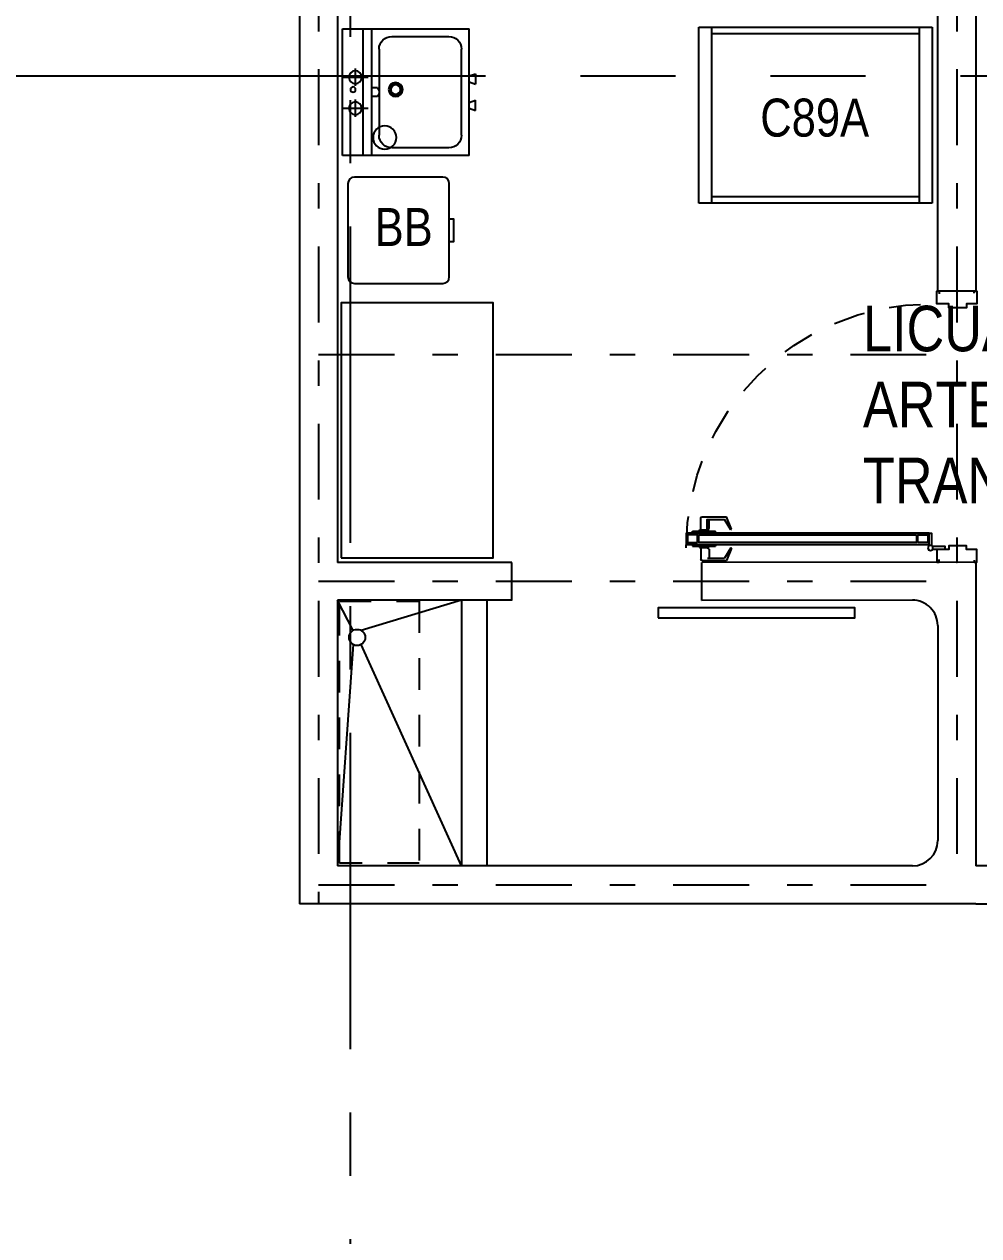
# Model space of a CAD drawing. Extents: x -28 to 149, y -33 to 76.
# Drawn here: x 14.714 to 18.482, y 18.926 to 23.712 of the extents above; entities that cross this region are included whole.
import ezdxf

# ---------------------------------------------------------------- set-up
doc = ezdxf.new("R2010")
doc.units = 0
for name, pattern in [('CENTER', [2, 1.25, -0.25, 0.25, -0.25]), ('DASHDOT', [1, 0.5, -0.25, 0, -0.25]), ('DASHDOT2', [12.7, 6.35, -3.175, 0, -3.175]), ('HIDDEN2', [0.1875, 0.125, -0.0625]), ('PHANTOM2', [1.25, 0.625, -0.125, 0.125, -0.125, 0.125, -0.125])]:
    doc.linetypes.add(name, pattern=pattern)
for name, color, linetype in [('arq-ejes', 1, 'DASHDOT2'), ('arq-ejes-principales', 1, 'CENTER'), ('arq-equipamiento', 1, 'Continuous'), ('arq-hatch', 252, 'Continuous'), ('arq-indicacion de corte', 5, 'PHANTOM2'), ('arq-mobiliario', 1, 'Continuous'), ('arq-paredes-liv', 3, 'Continuous'), ('arq-puertas', 2, 'Continuous'), ('arq-san', 1, 'Continuous'), ('arq-text-area', 3, 'Continuous'), ('arq-text-equipamiento', 2, 'Continuous')]:
    doc.layers.add(name, color=color, linetype=linetype)
doc.layers.add('mv', color=191, linetype='Continuous', plot=False)
doc.styles.add('dape 2', font='ARIALN.TTF', dxfattribs={"height": 2.5})

# ---------------------------------------------------------------- blocks, each defined once
blk = doc.blocks.new('BB')
for points in [[(0.1842, 0), (-0.1842, 0)], [(-0.21, -0.0258), (-0.21, -0.3742)], [(0.21, -0.3742), (0.21, -0.0258)], [(-0.1842, -0.4), (0.1842, -0.4)]]:
    blk.add_lwpolyline(points)
blk.add_lwpolyline([(0.0452, -0.4), (0.0452, -0.4171), (-0.0452, -0.4171), (-0.0452, -0.4)], close=True)
for centre, start, end in [((0.1842, -0.0258), 0, 90), ((-0.1842, -0.0258), 90, 180), ((-0.1842, -0.3742), 180, 270), ((0.1842, -0.3742), 270, 0)]:
    blk.add_arc(centre, 0.0258, start, end)
blk = doc.blocks.new('LAV.')
for p, q in [((-0.0206, 0.5), (0.4794, 0.5)), ((-0.0206, 0.5), (-0.0206, 0)), ((0.1656, 0.5), (0.1569, 0.5254)), ((0.1569, 0.5254), (0.1975, 0.5254)), ((0.1889, 0.5), (0.1975, 0.5254)), ((0.302, 0.5254), (0.2613, 0.5254)), ((0.27, 0.5), (0.2613, 0.5254)), ((0.2933, 0.5), (0.302, 0.5254)), ((0.4794, 0), (0.4794, 0.5)), ((0.0594, 0.47), (0.3994, 0.47)), ((0.0094, 0.42), (0.0094, 0.1943)), ((0.4494, 0.1943), (0.4494, 0.42)), ((0.3994, 0.1443), (0.0594, 0.1443)), ((0.4794, 0.1143), (-0.0206, 0.1143)), ((0.0374, 0.1224), (0.0374, 0.1143)), ((0.0628, 0.1224), (0.0628, 0.1143)), ((0.1658, 0), (0.1658, 0.1016)), ((0.2128, 0.1381), (0.2128, 0.1143)), ((0.2461, 0.1381), (0.2461, 0.1143)), ((0.2883, 0), (0.2883, 0.1016)), ((-0.0206, 0.081), (0.4794, 0.081)), ((0.1318, 0.0508), (0.1998, 0.0508)), ((0.2544, 0.0508), (0.3223, 0.0508)), ((-0.0206, 0), (0.4794, 0))]:
    blk.add_line(p, q)
for centre, radius in [((0.0501, 0.1667), 0.046), ((0.2397, 0.2097), 0.028), ((0.1658, 0.0508), 0.0254), ((0.2397, 0.0416), 0.0102), ((0.2883, 0.0508), 0.0254)]:
    blk.add_circle(centre, radius)
at = {"color": 251}
for radius in [0.0254, 0.0188]:
    blk.add_circle((0.2397, 0.2097), radius, dxfattribs=at)
for centre, radius, start, end in [((0.0594, 0.42), 0.05, 90, 180), ((0.3994, 0.42), 0.05, 0, 90), ((0.0594, 0.1943), 0.05, 180, 270), ((0.3994, 0.1943), 0.05, 270, 0), ((0.2294, 0.1195), 0.025, 48.2195, 131.7805)]:
    blk.add_arc(centre, radius, start, end)
blk = doc.blocks.new('C89A')
for p, q in [((0, 0.92075), (0.695325, 0.92075)), ((0, 0), (0, 0.92075)), ((0.695325, 0.92075), (0.695325, 0)), ((0, 0.86995), (0.695325, 0.86995)), ((0.0254, 0.0508), (0.0254, 0.86995)), ((0.669925, 0.86995), (0.669925, 0.0508)), ((0.695325, 0.0508), (0, 0.0508)), ((0.695325, 0), (0, 0))]:
    blk.add_line(p, q)
blk = doc.blocks.new('*U147')
for p, q in [((-0.179, 1.0055), (-0.179, 0.9085)), ((-0.1275, 1.0105), (-0.174, 1.0105)), ((-0.1275, 1.0155), (-0.1275, 0.9805)), ((-0.1225, 1.0155), (-0.1275, 1.0155)), ((-0.1225, 1.043), (-0.1225, 0.953)), ((-0.115, 1.043), (-0.1225, 1.043)), ((-0.07, 1.043), (-0.0625, 1.043)), ((-0.0625, 1.043), (-0.0625, 0.953)), ((-0.0625, 1.0155), (-0.0575, 1.0155)), ((-0.0575, 1.0155), (-0.0575, 0.9805)), ((-0.0575, 1.0105), (-0.011, 1.0105)), ((-0.006, 1.0055), (-0.006, 0.9085)), ((-0.169, 0.9835), (-0.169, 0.9169)), ((-0.1344, 0.978), (-0.169, 0.978)), ((-0.1275, 0.9855), (-0.167, 0.9855)), ((-0.1344, 0.978), (-0.1275, 0.9855)), ((-0.1225, 0.9805), (-0.1275, 0.9805)), ((-0.0625, 0.9805), (-0.0575, 0.9805)), ((-0.0506, 0.978), (-0.0575, 0.9855)), ((-0.0506, 0.978), (-0.016, 0.978)), ((-0.016, 0.9835), (-0.016, 0.9169)), ((-0.128, 0.8924), (-0.169, 0.9169)), ((-0.115, 0.953), (-0.1225, 0.953)), ((-0.07, 0.953), (-0.0625, 0.953)), ((-0.057, 0.8924), (-0.016, 0.9169)), ((-0.1298, 0.889), (-0.179, 0.9085)), ((-0.128, 0.8924), (-0.1298, 0.889)), ((-0.057, 0.8924), (-0.0552, 0.889)), ((-0.0552, 0.889), (-0.006, 0.9085))]:
    blk.add_line(p, q)
for points in [[(-0.115, 1.068), (-0.07, 1.068), (-0.07, 0.109), (-0.115, 0.109)], [(-0.0775, 1.023), (-0.1075, 1.023), (-0.1075, 1.063), (-0.0775, 1.063)], [(-0.1075, 0.159), (-0.0775, 0.159), (-0.0775, 1.018), (-0.1075, 1.018)], [(-0.0775, 0.154), (-0.1075, 0.154), (-0.1075, 0.114), (-0.0775, 0.114)]]:
    blk.add_lwpolyline(points, close=True)
for points in [[(-0.065, 0.109), (-0.115, 0.109), (-0.115, 0.099), (-0.065, 0.099)], [(-1.0627, -0.069), (-1.07, -0.069), (-1.07, -0.079), (-1.02, -0.079), (-1.02, -0.039), (-1.005, -0.039), (-1.005, 0.031), (-1.02, 0.031), (-1.02, 0.079), (-1.07, 0.079), (-1.07, 0.069), (-1.06, 0.069)], [(-0.0073, -0.069), (0, -0.069), (0, -0.079), (-0.05, -0.079), (-0.05, -0.039), (-0.065, -0.039), (-0.065, 0.031), (-0.05, 0.031), (-0.05, 0.079), (0, 0.079), (0, 0.069), (-0.01, 0.069)], [(-0.0513, 0.0953), (-0.0513, 0.0453), (-0.0613, 0.0453), (-0.0613, 0.0953)]]:
    blk.add_lwpolyline(points)
blk.add_circle((-0.0563, 0.104), 0.01)
at = {"color": 251, "linetype": 'HIDDEN2'}
blk.add_arc((-0.0563, 0.104), 0.964, 90, 180, dxfattribs=at)
for centre, radius, start, end in [((-0.174, 1.0055), 0.005, 90, 180), ((-0.011, 1.0055), 0.005, 360, 90), ((-0.167, 0.9835), 0.002, 90, 180)]:
    blk.add_arc(centre, radius, start, end)
at = {"layer": 'mv'}
for p in [(-1.07, 0), (0, 0)]:
    blk.add_point(p, dxfattribs=at)

msp = doc.modelspace()

# ---------------------------------------------------------------- hatches: boundary and pattern name
at = {"layer": 'arq-hatch'}
h = msp.add_hatch(dxfattribs=at)
h.set_pattern_fill('LINE', color=8, scale=0.02, angle=45, style=0)
h.set_pattern_definition([(45, (56.22398, 4.97406), (-0.04490128, 0.04490128), [])])
h.paths.add_polyline_path([(56.306, 6.62), (56.176, 6.67), (56.176, 4.4481), (56.306, 4.4966)])
h.paths.add_polyline_path([(56.3053, 4.0878), (56.176, 4.1375), (56.176, 3.9938), (56.0849, 3.9938), (56.1349, 3.8639), (56.3049, 3.8639)])
h.paths.add_polyline_path([(55.7735, 3.9938), (53.9322, 3.9938), (53.9322, 3.8638), (54.1448, 3.8638), (55.1734, 3.8638), (55.7249, 3.8638)])
h.paths.add_polyline_path([(53.9322, 3.9938), (53.8322, 3.9938), (53.8322, 3.8638), (53.9322, 3.8638)])
h.paths.add_polyline_path([(53.8322, 3.9938), (53.5432, 3.9938), (53.5932, 3.8638), (53.8322, 3.8638)])
h.paths.add_polyline_path([(-0.1776, 4.5303), (-0.3076, 4.4803), (-0.3076, 4.2812), (-0.1776, 4.2812)])
h.paths.add_polyline_path([(-0.1776, 4.2812), (-0.3076, 4.2812), (-0.3076, 4.1562), (-0.1776, 4.1562)])
h.paths.add_polyline_path([(0, 4.0803), (-0.1776, 4.0803), (-0.1776, 4.1562), (-0.3076, 4.1562), (-0.3076, 3.9503), (0, 3.9503)])
h.paths.add_polyline_path([(0.2724, 4.0803), (0, 4.0803), (0, 3.9503), (0.2224, 3.9503)])
h.paths.add_polyline_path([(10.3138, 5.6199), (8.2571, 5.6238), (8.2772, 5.57), (8.7716, 5.57), (9.8002, 5.57), (10.2946, 5.57)])
h.paths.add_polyline_path([(10.3446, 5.7), (8.2287, 5.7), (8.2571, 5.6238), (10.3138, 5.6199)])
h.paths.add_polyline_path([(12.7719, 5.7), (10.656, 5.7), (10.6862, 5.6192), (12.7393, 5.6153)])
h.paths.add_polyline_path([(12.7393, 5.6153), (10.6862, 5.6192), (10.7046, 5.57), (11.199, 5.57), (12.2275, 5.57), (12.2275, 5.5701), (12.7219, 5.5701)])
h.paths.add_polyline_path([(13.1, 5.7), (13.0833, 5.7), (13.1, 5.6552)])
h.paths.add_polyline_path([(56.306, 8.6376), (56.1754, 8.6878), (56.1754, 8.1159), (56.1754, 8.0999), (56.1754, 8.05), (56.306, 8.05)])
h.paths.add_polyline_path([(56.306, 8.05), (56.1754, 8.05), (56.1754, 7.2312), (56, 7.2312), (56.175, 7.2256), (56, 7.22), (56.175, 7.22), (56.175, 6.981), (56.306, 7.03)])
h.paths.add_polyline_path([(49.6461, 35.08), (48.5573, 35.08), (48.5087, 34.95), (49.6461, 34.95)])
h.paths.add_polyline_path([(50.5797, 35.08), (49.6461, 35.08), (49.6461, 34.95), (50.6297, 34.95)])
h.paths.add_polyline_path([(51.0789, 35.08), (50.9883, 35.08), (50.9397, 34.95), (51.0789, 34.95)])
h.paths.add_polyline_path([(51.2289, 35.08), (51.0789, 35.08), (51.0789, 34.95), (51.2289, 34.95)])
h.paths.add_polyline_path([(53.0056, 35.08), (51.2289, 35.08), (51.2289, 34.95), (53.0556, 34.95)])
h.paths.add_polyline_path([(20.5106, 35.08), (20, 35.08), (20, 34.9502), (20.5106, 34.9502)])
h.paths.add_polyline_path([(20, 35.08), (19.482, 35.08), (19.482, 34.9502), (20, 34.9502)])
h.paths.add_polyline_path([(42.086, 35.08), (41.0575, 35.08), (41.0575, 34.95), (42.086, 34.95)])
h.paths.add_polyline_path([(41.0575, 35.08), (40.563, 35.08), (40.513, 34.95), (41.0575, 34.95)])
h.paths.add_polyline_path([(42.5804, 35.08), (42.086, 35.08), (42.086, 34.95), (42.629, 34.95)])
edge = h.paths.add_edge_path()
edge.add_line((34.5796, 35.08), (34.4, 35.08))
edge.add_arc((34.4, 34.98), 0.1, 90, 180)
edge.add_line((34.3, 34.98), (34.3, 34.95))
edge.add_line((34.3, 34.95), (34.6282, 34.95))
edge.add_line((34.6282, 34.95), (34.5796, 35.08))
h.paths.add_polyline_path([(37.0056, 35.08), (34.9882, 35.08), (34.9382, 34.95), (37.0541, 34.95)])
h.paths.add_polyline_path([(39.4373, 35.08), (37.4141, 35.08), (37.3641, 34.95), (39.4858, 34.95)])
h.paths.add_polyline_path([(18.573, 35.0802), (17.3999, 35.0802), (17.3999, 34.9502), (18.6216, 34.9502)])
h.paths.add_polyline_path([(19.482, 35.08), (18.9876, 35.08), (18.9391, 34.9502), (19.482, 34.9502)])
h.paths.add_polyline_path([(20.9731, 35.08), (20.5106, 35.08), (20.5106, 34.9502), (20.9731, 34.9502)])
h.paths.add_polyline_path([(8.5108, 34.95), (8.5594, 35.08), (10.5792, 35.08), (10.6292, 34.95)])
edge = h.paths.add_edge_path()
edge.add_line((10.9417, 34.95), (10.9903, 35.08))
edge.add_line((10.9903, 35.08), (13.0077, 35.08))
edge.add_line((13.0077, 35.08), (13.0327, 35.015))
edge.add_line((13.0327, 35.015), (13.0577, 34.95))
edge.add_line((13.0577, 34.95), (10.9417, 34.95))

# ---------------------------------------------------------------- linework, layer by layer
at = {"layer": 'arq-ejes', "linetype": 'DASHDOT', "ltscale": 0.6}
for p, q in [((15.875, 27.7342), (15.875, 20.2372)), ((18.395, 27.7342), (18.395, 20.3122)), ((15.875, 22.4072), (18.395, 22.4072)), ((15.875, 21.5122), (18.395, 21.5122)), ((15.875, 20.3122), (18.395, 20.3122))]:
    msp.add_line(p, q, dxfattribs=at)
at = {"layer": 'arq-ejes-principales'}
msp.add_line((16, 36.9128), (16, -3.6157), dxfattribs=at)
at = {"layer": 'arq-indicacion de corte', "ltscale": 3}
msp.add_line((-7.8406, 23.5085), (63.8, 23.5085), dxfattribs=at)
at = {"layer": 'arq-mobiliario', "color": 8}
msp.add_lwpolyline([(15.9645, 21.6038), (16.5645, 21.6038), (16.5645, 22.6114), (15.9645, 22.6114)], close=True, dxfattribs=at)
at = {"layer": 'arq-mobiliario', "linetype": 'HIDDEN2'}
msp.add_lwpolyline([(15.958, 20.3978), (15.958, 21.4333), (16.2724, 21.4333), (16.2724, 20.3978)], close=True, dxfattribs=at)
at = {"layer": 'arq-paredes-liv'}
for p, q in [((18.32, 22.6572), (18.32, 26.1907)), ((18.47, 26.1907), (18.47, 22.6572)), ((15.8, 23.78), (15.8, 20.2372)), ((15.95, 23.78), (15.95, 22.4822)), ((18.47, 22.6572), (18.32, 22.6572)), ((15.95, 22.4822), (15.95, 22.3322)), ((15.95, 22.3322), (15.95, 21.5852)), ((18.47, 21.5872), (17.3886, 21.5852)), ((18.47, 21.5872), (18.47, 20.3872)), ((16.6386, 21.5852), (15.95, 21.5852)), ((16.6386, 21.4352), (16.6386, 21.5852)), ((17.3886, 21.4352), (17.3886, 21.5852)), ((15.95, 21.4372), (15.95, 20.3872)), ((16.6386, 21.4372), (15.95, 21.4372)), ((18.2198, 21.437), (17.3886, 21.4352)), ((18.32, 21.337), (18.32, 20.4872)), ((18.22, 20.3872), (15.95, 20.3872)), ((19.5, 20.3872), (18.47, 20.3872)), ((18.47, 20.2372), (15.8, 20.2372)), ((18.47, 20.2372), (19.5, 20.2372))]:
    msp.add_line(p, q, dxfattribs=at)
for centre, start, end in [((18.22, 21.337), 0, 90.123), ((18.22, 20.4872), 270, 0)]:
    msp.add_arc(centre, 0.1, start, end, dxfattribs=at)
at = {"layer": 'arq-puertas'}
msp.add_lwpolyline([(17.2162, 21.3669), (17.9934, 21.3669), (17.9934, 21.4073), (17.2162, 21.4073)], close=True, dxfattribs=at)
at = {"layer": 'arq-san'}
for p, q in [((16.0121, 21.3175), (15.95, 21.4372)), ((16.44, 21.4372), (16.0434, 21.3175)), ((16.44, 21.4372), (16.44, 20.3872)), ((16.54, 21.4372), (16.54, 20.3872)), ((16.0121, 21.2619), (15.95, 20.3872)), ((16.44, 20.3872), (16.0434, 21.2619))]:
    msp.add_line(p, q, dxfattribs=at)
msp.add_circle((16.0278, 21.2897), 0.0319, dxfattribs=at)

# ---------------------------------------------------------------- block references
at = {"layer": 'arq-equipamiento', "rotation": 90}
for name, p in [('C89A', (18.2976, 23.0056)), ('BB', (15.9917, 22.8984))]:
    msp.add_blockref(name, p, dxfattribs=at)
at = {"layer": 'arq-puertas', "color": 253, "xscale": -1, "rotation": 90}
msp.add_blockref('*U147', (18.395, 21.5872), dxfattribs=at)
at = {"layer": 'arq-san', "xscale": -1, "rotation": 270}
msp.add_blockref('LAV.', (15.97, 23.2145), dxfattribs=at)

# ---------------------------------------------------------------- texts
at = {"layer": 'arq-text-area', "insert": (18.0249, 22.6001), "char_height": 0.18, "width": 1.728747, "attachment_point": 1, "style": 'dape 2'}
msp.add_mtext('LICUADOS ARTESANALES Y TRANSPLANTES', dxfattribs=at)
at = {"layer": 'arq-text-equipamiento', "char_height": 0.15, "attachment_point": 1, "style": 'dape 2'}
for s, insert, width in [('C89A', (17.6194, 23.4184), 0.461866), ('BB', (16.097, 22.9861), 0.29482)]:
    msp.add_mtext(s, dxfattribs=dict(at, insert=insert, width=width))

doc.saveas('drawing.dxf')
